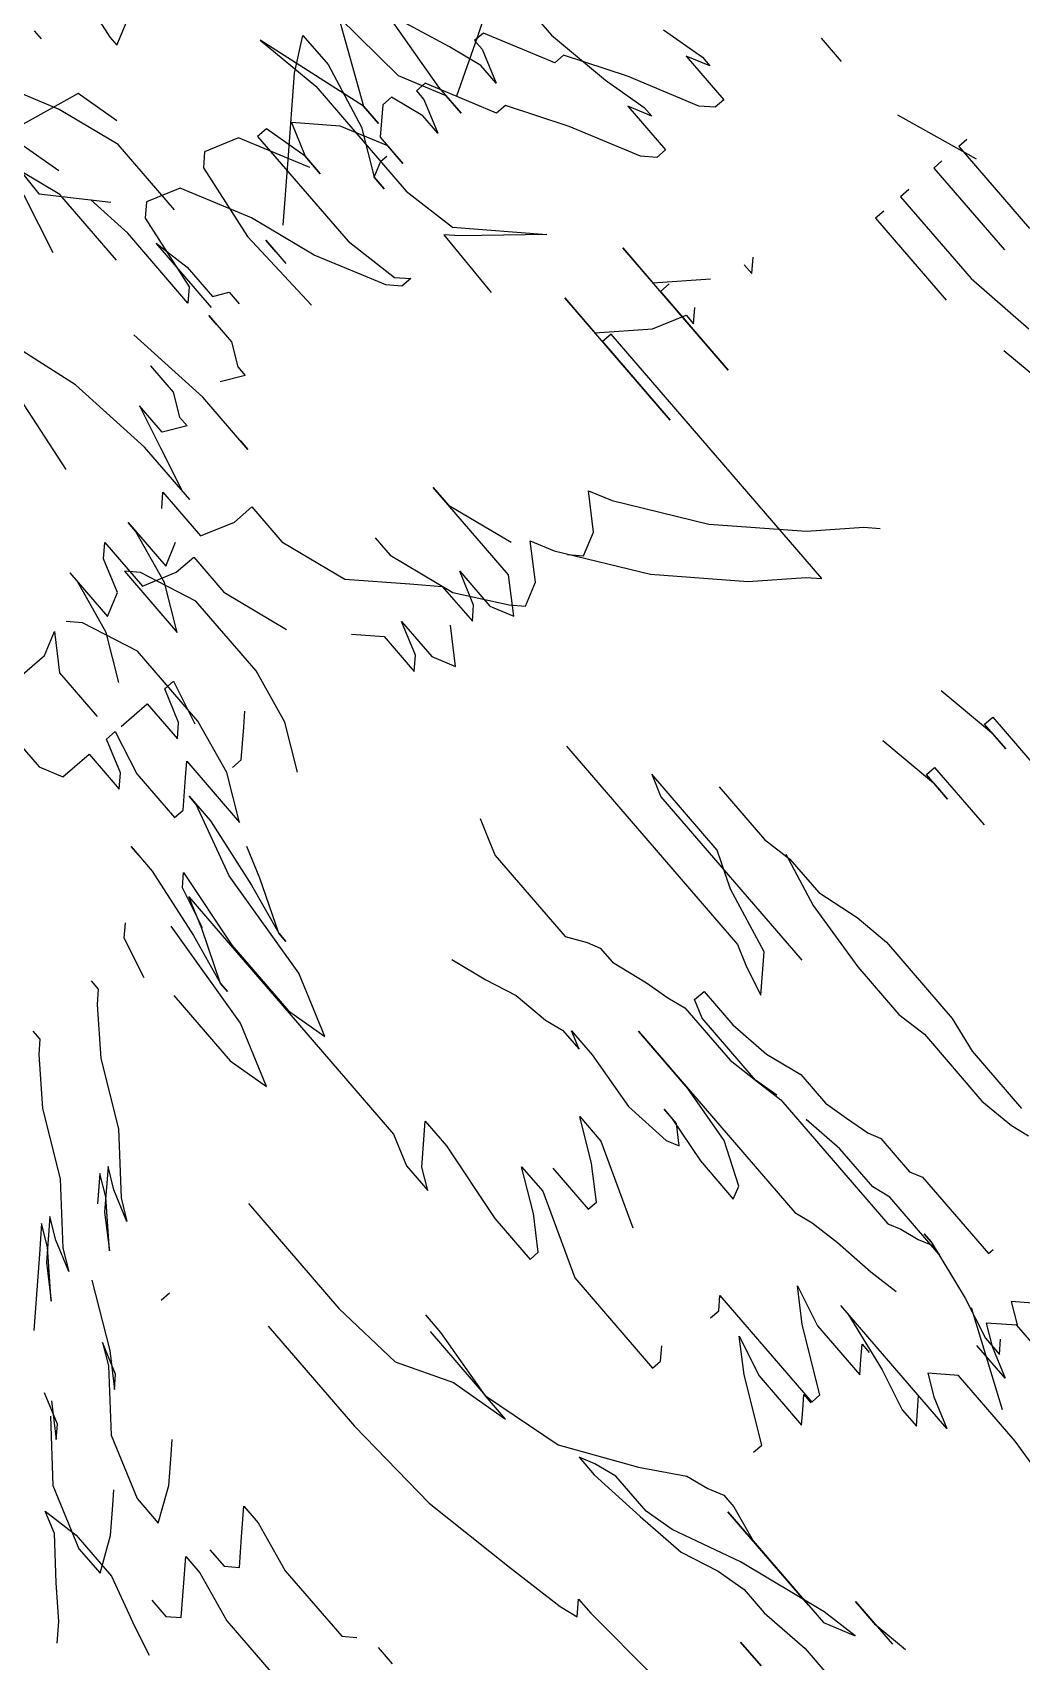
# Model space of a CAD drawing. Header units: millimetres. Extents: x 7703 to 16070, y -6855 to 95.
# Drawn here: x 14880.45 to 14890.72, y -5149.57 to -5132.66 of the extents above; entities that cross this region are included whole.
import ezdxf

# ---------------------------------------------------------------- set-up
doc = ezdxf.new("R2010")
doc.units = ezdxf.units.MM
doc.layers.add('AĞAÇLAR', color=7, linetype='Continuous')
doc.layers.add('kapı', color=6, linetype='Continuous', lineweight=9)

# ---------------------------------------------------------------- blocks, each defined once
blk = doc.blocks.new('A$C06865A3D')
at = {"color": 72}
for p, q in [((2.881956054538022, 2.146220404189079), (2.928842781810089, 2.15947918780148)), ((2.823535497125703, 2.146348326466977), (2.840139542182441, 2.145124295726418)), ((2.69180369580863, 2.015348342712968), (2.680882601067423, 2.037047423422336)), ((2.706263004336506, 1.985030841547995), (2.69180369580863, 2.015348342712968)), ((2.635557323636021, 1.931739939842373), (2.624329839716665, 1.94928283477202)), ((2.624329839716665, 1.94928283477202), (2.645084901363588, 1.947752796113491)), ((2.645084901363588, 1.947752796113491), (2.681831248046364, 1.936686310917139)), ((2.666314284899272, 1.896042179781943), (2.635557323636021, 1.931739939842373)), ((2.681831248046364, 1.936686310917139), (2.705818152579013, 1.922381621785461)), ((2.702279917371924, 1.931000044103711), (2.70258630963508, 1.935156272258609)), ((2.705818152579013, 1.922381621785461), (2.702279917371924, 1.931000044103711)), ((2.705818152579013, 1.922381621785461), (2.714120164397172, 1.921769607346504)), ((2.714120164397172, 1.921769607346504), (2.705818152579013, 1.922381621785461)), ((2.689382015785668, 1.869268848095089), (2.666314284899272, 1.896042179781943)), ((2.696764875319786, 1.856188189703971), (2.688462842081207, 1.856800206005573)), ((2.688462842081207, 1.856800206005573), (2.705066887137945, 1.855576175265014)), ((2.689549948554486, 1.814932085108011), (2.694313746585976, 1.822938491124659)), ((2.694313746585976, 1.822938491124659), (2.702615758345928, 1.822326476220041)), ((3.149122533737681, 1.81890142802149), (3.173397892038337, 1.823949891608208)), ((3.173397892038337, 1.823949891608208), (3.19402626750525, 1.825848198961466)), ((3.19402626750525, 1.825848198961466), (3.248366788204293, 1.821842279750853)), ((2.647733432997483, 1.813835934270173), (2.668794886907562, 1.816462123766541)), ((2.693394572881516, 1.810469848569482), (2.647733432997483, 1.813835934270173)), ((2.668794886907562, 1.816462123766541), (2.689549948554486, 1.814932085108011)), ((3.070757334469817, 1.82125936821103), (3.108116441115271, 1.818505298811942)), ((3.108116441115271, 1.818505298811942), (3.125348541187122, 1.820654018782079)), ((3.121952262648846, 1.820904388558119), (3.152017443382646, 1.811849961057305)), ((3.125348541187122, 1.820654018782079), (3.149122533737681, 1.81890142802149)), ((3.248366788204293, 1.821842279750853), (3.268493819341529, 1.816939531359821)), ((3.268493819341529, 1.816939531359821), (3.309249204525258, 1.813935092184692)), ((3.152017443382646, 1.811849961057305), (3.192522167111746, 1.805444993078708)), ((3.192522167111746, 1.805444993078708), (3.226484995218925, 1.80294129345566)), ((3.226484995218925, 1.80294129345566), (3.243717092147562, 1.805089970584958)), ((3.243717092147562, 1.805089970584958), (3.291265055828262, 1.801584790926426)), ((3.311893452715593, 1.8034830968827), (3.322332974290475, 1.806132557336241)), ((3.094052493281196, 1.796280887443572), (3.040089341637212, 1.80025898758322)), ((3.040089341637212, 1.80025898758322), (3.052235977782402, 1.795184736605733)), ((3.114194791822228, 1.78643839014694), (3.094052493281196, 1.796280887443572)), ((3.291265055828262, 1.801584790926426), (3.311893452715593, 1.8034830968827)), ((3.052235977782402, 1.795184736605733), (3.168464335729368, 1.786616518627852)), ((3.150941117084585, 1.775371906813234), (3.114194791822228, 1.78643839014694)), ((2.996740849572233, 1.778381781652569), (3.137875285814516, 1.767977517098188)), ((3.166319599258713, 1.757523047737777), (3.150941117084585, 1.775371906813234)), ((3.137875285814516, 1.767977517098188), (3.150021943380124, 1.762903264258056)), ((3.150021943380124, 1.762903264258056), (3.166319599258713, 1.757523047737777)), ((3.232161544845439, 1.740980480331927), (3.245997363235801, 1.743379527237266)), ((3.245997363235801, 1.743379527237266), (3.259833163348957, 1.745778618380427)), ((3.259833163348957, 1.745778618380427), (3.266876424720977, 1.748678404372185)), ((3.266876424720977, 1.748678404372185), (3.290650395792908, 1.746925815474241)), ((3.290650395792908, 1.746925815474241), (3.297693657164927, 1.749825601466)), ((3.297693657164927, 1.749825601466), (3.35203417786397, 1.745819682255387)), ((3.35203417786397, 1.745819682255387), (3.352284860739018, 1.749220209661871)), ((3.142604757042136, 1.730487422551959), (3.143106122792232, 1.737288476899266)), ((3.143106122792232, 1.737288476899266), (3.166880115342792, 1.735535886138677)), ((3.166880115342792, 1.735535886138677), (3.190904772491194, 1.737183866556733)), ((3.190904772491194, 1.737183866556733), (3.211783830774948, 1.742482701316475)), ((3.211783830774948, 1.742482701316475), (3.232161544845439, 1.740980480331927)), ((3.152542931202333, 1.726335784420371), (3.142604757042136, 1.730487422551959)), ((3.19669459486613, 1.723080975469201), (3.152542931202333, 1.726335784420371)), ((3.255183464149013, 1.729026266839355), (3.231158810202032, 1.727378328796476)), ((3.282353735237848, 1.727023306302726), (3.255183464149013, 1.729026266839355)), ((3.292793278291355, 1.729672765359282), (3.282353735237848, 1.727023306302726)), ((3.333548663416877, 1.726668326184153), (3.292793278291355, 1.729672765359282)), ((3.319712841883301, 1.724269236903637), (3.326756106398534, 1.727169065736234)), ((3.326756106398534, 1.727169065736234), (3.333548663416877, 1.726668326184153)), ((2.991413501207716, 1.717699927743524), (3.001351675309706, 1.713548290077596)), ((3.107388508273288, 1.715988400857895), (3.117828029848169, 1.718637861777096)), ((3.117828029848169, 1.718637861777096), (3.131663848296739, 1.721036908682435)), ((3.131663848296739, 1.721036908682435), (3.142103388148825, 1.723686325363814)), ((3.142103388148825, 1.723686325363814), (3.179462494794279, 1.720932255964726)), ((3.179462494794279, 1.720932255964726), (3.19669459486613, 1.723080975469201)), ((3.2105304133147, 1.725480022840201), (3.19669459486613, 1.723080975469201)), ((3.19669459486613, 1.723080975469201), (3.213926713273394, 1.725229651667177)), ((3.213926713273394, 1.725229651667177), (3.302230062079615, 1.718720032367855)), ((3.302230062079615, 1.718720032367855), (3.309273323451634, 1.721619818359613)), ((3.309273323451634, 1.721619818359613), (3.319712841883301, 1.724269236903637)), ((3.001351675309706, 1.713548290077596), (3.01128984632669, 1.709396609570831)), ((3.01128984632669, 1.709396609570831), (3.069026645564009, 1.705140320584177)), ((3.069026645564009, 1.705140320584177), (3.079716871434357, 1.711190307047218)), ((3.079716871434357, 1.711190307047218), (3.086760111385956, 1.714090094901621)), ((3.086760111385956, 1.714090094901621), (3.096948968421202, 1.713338984176516)), ((3.096948968421202, 1.713338984176516), (3.107388508273288, 1.715988400857895)), ((3.174060747027397, 1.693978322669863), (3.133305361843667, 1.696982761844992)), ((3.133305361843667, 1.696982761844992), (3.262364117312246, 1.687468701973557)), ((3.207772892259526, 1.688074095640331), (3.174060747027397, 1.693978322669863)), ((3.272803657164331, 1.690118118654936), (3.290035757236181, 1.692266838159412)), ((3.290035757236181, 1.692266838159412), (3.314060411241371, 1.693914776202291)), ((3.314060411241371, 1.693914776202291), (3.331292508170008, 1.69606345379725)), ((3.230794833041727, 1.676119880750775), (3.207772892259526, 1.688074095640331)), ((3.262364117312246, 1.687468701973557), (3.272803657164331, 1.690118118654936)), ((3.182996186544187, 1.676224533468484), (3.172807329508941, 1.676975644193589)), ((3.172807329508941, 1.676975644193589), (3.179599908005911, 1.676474903244525)), ((3.179599908005911, 1.676474903244525), (3.206519474741071, 1.671071417164057)), ((3.192683653207495, 1.66867232741788), (3.182996186544187, 1.676224533468484)), ((3.233689745829906, 1.669068456627428), (3.230794833041727, 1.676119880750775)), ((3.072811020130757, 1.66383312549442), (3.09343939559767, 1.665731433313339)), ((3.09343939559767, 1.665731433313339), (3.103878938651178, 1.668380892369896)), ((3.103878938651178, 1.668380892369896), (3.117464074166491, 1.667379411868751)), ((3.117464074166491, 1.667379411868751), (3.107525900006294, 1.671531050000339)), ((3.107525900006294, 1.671531050000339), (3.124507314059883, 1.670279199723154)), ((3.124507314059883, 1.670279199723154), (3.15821945935022, 1.664374972693622)), ((3.15821945935022, 1.664374972693622), (3.185640413255896, 1.665772539563477)), ((3.185640413255896, 1.665772539563477), (3.192683653207495, 1.66867232741788)), ((3.206519474741071, 1.671071417164057), (3.233689745829906, 1.669068456627428)), ((3.034449157421477, 1.652985045220702), (3.055328240327071, 1.658283920958638)), ((3.055328240327071, 1.658283920958638), (3.072811020130757, 1.66383312549442)), ((3.334563772194087, 1.548716655932366), (3.343172194552607, 1.552260825876146)), ((3.343172194552607, 1.552260825876146), (3.351474227791186, 1.551648809574544)), ((3.351474227791186, 1.551648809574544), (3.371922900318168, 1.545962585136294)), ((3.299823723966254, 1.530383618548512), (3.321804351522587, 1.545478450600057)), ((3.321804351522587, 1.545478450600057), (3.334563772194087, 1.548716655932366)), ((3.417584040143992, 1.542596499435603), (3.351167838671244, 1.547492623794823)), ((3.351167838671244, 1.547492623794823), (3.430037068552337, 1.541678476613014)), ((3.371922900318168, 1.545962585136294), (3.417584040143992, 1.542596499435603)), ((3.375154743203893, 1.533187934663146), (3.336570049170404, 1.519317135214805)), ((3.260626251634676, 1.50820044754073), (3.299823723966254, 1.530383618548512)), ((3.370084552967455, 1.521025300491601), (3.386994987085926, 1.523957455530762)), ((3.386994987085926, 1.523957455530762), (3.403599032084457, 1.522733424790203)), ((3.403599032084457, 1.522733424790203), (3.432962519233115, 1.524747597984969)), ((3.432962519233115, 1.524747597984969), (3.478623659117147, 1.521381512284278)), ((3.281994116143323, 1.514982820954173), (3.273385690641589, 1.511438609100878)), ((3.29475353367161, 1.518220984376966), (3.281994116143323, 1.514982820954173)), ((3.319659611908718, 1.516384937334805), (3.29475353367161, 1.518220984376966)), ((3.336570049170404, 1.519317135214805), (3.319659611908718, 1.516384937334805)), ((3.34871670679422, 1.514242882374674), (3.370084552967455, 1.521025300491601)), ((3.172842203988693, 1.506314154248684), (3.160389175580348, 1.507232176605612)), ((3.214045938104391, 1.499097890686243), (3.172842203988693, 1.506314154248684)), ((3.214045938104391, 1.499097890686243), (3.260626251634676, 1.50820044754073)), ((3.273385690641589, 1.511438609100878), (3.285838719049933, 1.510520586278289)), ((3.285838719049933, 1.510520586278289), (3.319353222788777, 1.512228751555085)), ((3.319353222788777, 1.512228751555085), (3.34871670679422, 1.514242882374674)), ((3.168384798220358, 1.502463976386934), (3.214045938104391, 1.499097890686243)), ((3.213739545841235, 1.494941662531346), (3.230650004581549, 1.4978738585487)), ((3.230650004581549, 1.4978738585487), (3.214045938104391, 1.499097890686243)), ((3.166546450869645, 1.477526691742241), (3.196829108521342, 1.492009465117007)), ((3.196829108521342, 1.492009465117007), (3.213739545841235, 1.494941662531346)), ((3.050011700601317, 1.481938681565225), (3.124729935370851, 1.476430540904402)), ((3.124729935370851, 1.476430540904402), (3.166546450869645, 1.477526691742241)), ((3.089880879444535, 1.286774758715182), (3.1109423302114, 1.289400905836373)), ((3.102027515589725, 1.281700507737696), (3.089880879444535, 1.286774758715182)), ((3.1109423302114, 1.289400905836373), (3.139999425038695, 1.287258850876241)), ((3.139999425038695, 1.287258850876241), (3.168443738482892, 1.276804381981492)), ((3.121557035832665, 1.263545639347285), (3.102027515589725, 1.281700507737696)), ((3.168443738482892, 1.276804381981492), (3.184741391276475, 1.271424122620373)), ((3.137241907184944, 1.249852966051548), (3.121557035832665, 1.263545639347285)), ((3.144931155839003, 1.240928493440151), (3.137241907184944, 1.249852966051548))]:
    blk.add_line(p, q, dxfattribs=at)
at = {"color": 84}
for p, q in [((2.917966612498275, 2.163390206638723), (2.917536227847449, 2.157552014570683)), ((2.917536227847449, 2.157552014570683), (2.975855856551788, 2.153252759948372)), ((2.760113440221175, 2.089314807206392), (2.785442478605546, 2.093705646228045)), ((2.791660010989289, 2.093247297219932), (2.778766037314198, 2.087939759716391)), ((2.778766037314198, 2.087939759716391), (2.809853764367289, 2.08564800908789)), ((2.785442478605546, 2.093705646228045), (2.791660010989289, 2.093247297219932)), ((2.809394929499831, 2.079423888586461), (2.802718553459271, 2.073657997418195)), ((2.809853764367289, 2.08564800908789), (2.809394929499831, 2.079423888586461)), ((2.802718553459271, 2.073657997418195), (2.764036771783139, 2.057735495734959)), ((2.764036771783139, 2.057735495734959), (2.73157252249075, 2.041354645043611)), ((2.731113687623292, 2.035130524542182), (2.718219713948201, 2.029822987038642)), ((2.73157252249075, 2.041354645043611), (2.731113687623292, 2.035130524542182)), ((2.887011222948785, 2.02989588631317), (2.881252469029277, 2.036578481085598)), ((2.718219713948201, 2.029822987038642), (2.692431840754579, 2.019208027981221)), ((2.880793625314254, 2.030354240443557), (2.887011222948785, 2.02989588631317)), ((2.692431840754579, 2.019208027981221), (2.691972997039556, 2.01298378733918)), ((2.691972997039556, 2.01298378733918), (2.698190529365092, 2.012525438331067)), ((2.698190529365092, 2.012525438331067), (2.716384356841444, 2.004926265217363)), ((2.852711551240645, 1.988618318457156), (2.873199579538777, 2.012140108272433)), ((2.684837786131538, 2.000993775669485), (2.647601677046623, 1.98971726372838)), ((2.703949292132165, 2.005842963699251), (2.684837786131538, 2.000993775669485)), ((2.716384356841444, 2.004926265217363), (2.703949292132165, 2.005842963699251)), ((2.914887070597615, 1.984034812543541), (2.827841356571298, 1.990451720077544)), ((2.827841356571298, 1.990451720077544), (2.852711551240645, 1.988618318457156)), ((2.8593879925902, 1.99438420496881), (2.858929148875176, 1.98815996479243)), ((2.647601677046623, 1.98971726372838), (2.695896328543312, 1.981404475867748)), ((2.695896328543312, 1.981404475867748), (2.714548990887124, 1.980029423255473)), ((2.858929148875176, 1.98815996479243), (2.914887070597615, 1.984034812543541)), ((3.026802914042491, 1.975784507580101), (3.033479290083049, 1.981550399214029)), ((2.702113926177844, 1.98094612173736), (2.676326052926015, 1.970331162214279)), ((2.714548990887124, 1.980029423255473), (2.702113926177844, 1.98094612173736)), ((3.006314894591923, 1.952262838371098), (3.026802914042491, 1.975784507580101)), ((2.676326052926015, 1.970331162214279), (2.630808455403894, 1.970010255929082)), ((2.630808455403894, 1.970010255929082), (2.674490695819258, 1.945434440393)), ((2.75485996849602, 1.933251645881682), (2.79370746522909, 1.966379540972411)), ((2.79370746522909, 1.966379540972411), (2.761077500879764, 1.932793296873569)), ((2.966256590676493, 1.917667735368013), (3.006314894591923, 1.952262838371098)), ((2.674490695819258, 1.945434440393), (2.609807785134762, 1.931064704898744)), ((2.674490695819258, 1.945434440393), (2.686925760528538, 1.944517741911113)), ((2.686925760528538, 1.944517741911113), (2.674490695819258, 1.945434440393)), ((2.609807785134762, 1.931064704898744), (2.648702813719864, 1.934819360729306)), ((2.648702813719864, 1.934819360729306), (2.723313397786114, 1.929319156333804)), ((2.723313397786114, 1.929319156333804), (2.75485996849602, 1.933251645881682)), ((2.761077500879764, 1.932793296873569), (2.754401124839205, 1.927027405705302)), ((2.754401124839205, 1.927027405705302), (2.794694848649669, 1.923020361922681)), ((2.920439532841555, 1.889755226671695), (2.966256590676493, 1.917667735368013)), ((2.677496339951176, 1.901406647637486), (2.638814493082463, 1.885484151076525)), ((2.638814493082463, 1.885484151076525), (2.631220447306986, 1.867270018905401)), ((2.907545624417252, 1.884447684511542), (2.920439532841555, 1.889755226671695)), ((2.925280608178582, 1.870624271221458), (2.907545624417252, 1.884447684511542)), ((2.631220447306986, 1.867270018905401), (2.636979135917499, 1.860587429255247)), ((2.930580461979843, 1.857717561069875), (2.925280608178582, 1.870624271221458)), ((2.636979135917499, 1.860587429255247), (2.680043149273842, 1.851154734846204)), ((2.680043149273842, 1.851154734846204), (2.730705529218539, 1.849542882759124)), ((2.923904085939284, 1.851951669901609), (2.930580461979843, 1.857717561069875)), ((2.52574742649449, 1.847960283979773), (2.519915464217774, 1.848390209022909)), ((2.560533260053489, 1.841190907172858), (2.546554796514101, 1.791905148420482)), ((2.585862289590295, 1.845581626053899), (2.560533260053489, 1.841190907172858)), ((2.595300600863993, 1.836962985806167), (2.559448051266372, 1.827866144012659)), ((2.641956304956693, 1.833523582201451), (2.595300600863993, 1.836962985806167)), ((2.859434365818742, 1.825414213817566), (2.897657369030639, 1.835112469736486)), ((2.559448051266372, 1.827866144012659), (2.523165116144809, 1.812931099440902)), ((2.909174755157437, 1.82174741057679), (2.846999301109462, 1.826330911833792)), ((2.846999301109462, 1.826330911833792), (2.859434365818742, 1.825414213817566)), ((2.926909738918766, 1.807923997286707), (2.909174755157437, 1.82174741057679)), ((2.583902758546173, 1.787755553144961), (2.614655815821606, 1.812168912962079)), ((2.701701464538928, 1.805752009619027), (2.695483932213392, 1.806210359092801)), ((2.695483932213392, 1.806210359092801), (2.714136594498995, 1.804835306480526)), ((2.914015765243675, 1.802616459783166), (2.926909738918766, 1.807923997286707)), ((2.714136594498995, 1.804835306480526), (2.726112815551459, 1.797694367822259)), ((2.732330347876995, 1.797236018348485), (2.725195136968977, 1.785246006678789)), ((2.726112815551459, 1.797694367822259), (2.732330347876995, 1.797236018348485)), ((2.90733939805068, 1.796850688755512), (2.889145570574328, 1.804449861403554)), ((2.889145570574328, 1.804449861403554), (2.914015765243675, 1.802616459783166)), ((2.913098086719402, 1.790168099105358), (2.90733939805068, 1.796850688755512)), ((2.546554796514101, 1.791905148420482), (2.583902758546173, 1.787755553144961)), ((2.874875148758292, 1.780469838064163), (2.888227892050053, 1.792001500725746)), ((2.888227892050053, 1.792001500725746), (2.913098086719402, 1.790168099105358)), ((2.848169588134624, 1.757406397722661), (2.874875148758292, 1.780469838064163)), ((2.724277458444703, 1.772797646000981), (2.674078225332777, 1.770240208599716)), ((2.761582783074118, 1.770047541242092), (2.724277458444703, 1.772797646000981)), ((2.755365185439586, 1.770505894906818), (2.761582783074118, 1.770047541242092)), ((2.809946584922727, 1.74770814133808), (2.848169588134624, 1.757406397722661)), ((2.784158711670897, 1.737093181814998), (2.785076390253379, 1.749541542958468)), ((2.785076390253379, 1.749541542958468), (2.809946584922727, 1.74770814133808)), ((3.391540417913347, 1.74693381274119), (3.379015717422589, 1.736117268912494)), ((2.776564657047856, 1.718878929503262), (2.784158711670897, 1.737093181814998)), ((3.379015717422589, 1.736117268912494), (3.39024926314596, 1.729419225826859)), ((3.325667280936613, 1.728310203645378), (3.31983531860169, 1.728740128688514)), ((3.31983531860169, 1.728740128688514), (3.325667280936613, 1.728310203645378)), ((3.325667280936613, 1.728310203645378), (3.360228675766848, 1.719892458524554)), ((2.75123562751105, 1.714488210622221), (2.745476930052973, 1.721170680597424)), ((2.745476930052973, 1.721170680597424), (2.776564657047856, 1.718878929503262)), ((3.360228675766848, 1.719892458524554), (3.383126145286951, 1.712334553711116)), ((3.394790069840382, 1.711474702693521), (3.3893884930294, 1.717742830980569)), ((3.383126145286951, 1.712334553711116), (3.394790069840382, 1.711474702693521)), ((2.650378326536156, 1.703149215318262), (2.699615549121517, 1.692652636673301)), ((2.7747292999411, 1.693982207681983), (2.769429446139838, 1.706888917833566)), ((2.749859105271752, 1.695815609302371), (2.74364157288801, 1.696273958310484)), ((2.74364157288801, 1.696273958310484), (2.7747292999411, 1.693982207681983)), ((2.78048798860982, 1.687299618031829), (2.749859105271752, 1.695815609302371)), ((2.799599494610447, 1.692148806061595), (2.767594080185517, 1.681992075871676)), ((2.849339884007348, 1.688482002820819), (2.799599494610447, 1.692148806061595)), ((2.767594080185517, 1.681992075871676), (2.760917712992522, 1.67622630437836)), ((2.804440504696685, 1.673017855267971), (2.78048798860982, 1.687299618031829)), ((2.879968767345417, 1.679966012015938), (2.849339884007348, 1.688482002820819)), ((2.760917712992522, 1.67622630437836), (2.804440504696685, 1.673017855267971)), ((2.903921283432282, 1.66568424925208), (2.879968767345417, 1.679966012015938)), ((2.866157180338632, 1.662210108712315), (2.860398491669911, 1.668892698362469)), ((2.877674566523637, 1.648845049552619), (2.866157180338632, 1.662210108712315)), ((3.30797796632396, 1.647435301449149), (3.291342843789607, 1.660401472821831)), ((3.291342843789607, 1.660401472821831), (3.31424031330971, 1.652843568474054)), ((3.343830515979788, 1.656532143708318), (3.338428938353899, 1.662800260819494)), ((3.338428938353899, 1.662800260819494), (3.344260900630615, 1.662370335310697)), ((3.349232092790772, 1.650264015421271), (3.343830515979788, 1.656532143708318)), ((2.821257801086176, 1.646745961159467), (2.821716644801199, 1.652970201801508)), ((2.839451628562529, 1.639146788511425), (2.821257801086176, 1.646745961159467)), ((2.821716644801199, 1.652970201801508), (2.846127995755523, 1.644912559539079)), ((2.877215722808614, 1.642620808910578), (2.877674566523637, 1.648845049552619)), ((3.341678590280935, 1.627341151237487), (3.30797796632396, 1.647435301449149)), ((3.31424031330971, 1.652843568474054), (3.349232092790772, 1.650264015421271)), ((2.845210317231249, 1.632464198861271), (2.839451628562529, 1.639146788511425)), ((3.16585892252624, 1.628562521189451), (3.143391843535937, 1.641958617605268)), ((3.143391843535937, 1.641958617605268), (3.160887730366084, 1.640668841078877)), ((3.160887730366084, 1.640668841078877), (3.206252279691398, 1.61971485055983)), ((2.818963600264397, 1.615624998696148), (2.820340122503694, 1.634297600015997)), ((2.820340122503694, 1.634297600015997), (2.845210317231249, 1.632464198861271)), ((2.762546843674499, 1.613526030443608), (2.757246989873237, 1.626432740595191)), ((2.757246989873237, 1.626432740595191), (2.77498190838378, 1.612609331961721)), ((3.182494045118801, 1.615596349816769), (3.16585892252624, 1.628562521189451)), ((3.270834261144045, 1.620823862496763), (3.265432684274856, 1.627091990318149)), ((3.265432684274856, 1.627091990318149), (3.341248205630108, 1.621502959169447)), ((3.270403876493218, 1.614985670428723), (3.270834261144045, 1.620823862496763)), ((3.341248205630108, 1.621502959169447), (3.341678590280935, 1.627341151237487)), ((2.758876120613422, 1.563732466660439), (2.762546843674499, 1.613526030443608)), ((2.77498190838378, 1.612609331961721), (2.806069700687658, 1.610317576676607)), ((2.877510419522877, 1.614599685184657), (2.871678457246161, 1.615029610227793)), ((2.871678457246161, 1.615029610227793), (2.889174344076308, 1.613739834167063)), ((2.917473392037209, 1.599913822486996), (2.877510419522877, 1.614599685184657)), ((2.889174344076308, 1.613739834167063), (2.929567701241467, 1.604892164003103)), ((2.929998085892293, 1.610730356071144), (2.912932584527879, 1.617858334910124)), ((3.152903843205422, 1.611907785292714), (3.182063660409767, 1.609758157748728)), ((3.182063660409767, 1.609758157748728), (3.182494045118801, 1.615596349816769)), ((2.929567701241467, 1.604892164003103), (2.958297133853193, 1.596904344391077)), ((2.958297133853193, 1.596904344391077), (2.929998085892293, 1.610730356071144)), ((2.981194603315088, 1.589346439577639), (2.917473392037209, 1.599913822486996)), ((2.958297133853193, 1.596904344391077), (2.964129096129909, 1.59647441888228)), ((2.964129096129909, 1.59647441888228), (2.958297133853193, 1.596904344391077)), ((3.015325612737797, 1.575090491678565), (2.981194603315088, 1.589346439577639)), ((2.904087927192449, 1.57742088381201), (2.89868634956656, 1.583689001388847)), ((2.89868634956656, 1.583689001388847), (2.944911669008433, 1.574411405716091)), ((2.926985390891786, 1.569862979464232), (2.904087927192449, 1.57742088381201)), ((2.944911669008433, 1.574411405716091), (2.991567373101133, 1.570972001645714)), ((2.991567373101133, 1.570972001645714), (3.015325612737797, 1.575090491678565)), ((2.904755268828012, 1.506932590156793), (2.910587231104727, 1.506502664647996)), ((2.910587231104727, 1.506502664647996), (2.915988808730617, 1.500234547071158)), ((2.915988808730617, 1.500234547071158), (2.93802550813416, 1.481000247411429)), ((2.93802550813416, 1.481000247411429), (2.971726132847834, 1.460906107909977)), ((2.971726132847834, 1.460906107909977), (2.9991644040565, 1.435403691139072)), ((2.992902057128958, 1.429995424579828), (2.981668517226353, 1.436693467665463)), ((2.981668517226353, 1.436693467665463), (2.992471748148092, 1.424157216679304)), ((2.993332441779784, 1.435833616647869), (2.982098901877178, 1.442531659733504)), ((2.982098901877178, 1.442531659733504), (2.99830363393994, 1.423727296292781)), ((3.010397949779871, 1.428705648053437), (2.993332441779784, 1.435833616647869)), ((2.9991644040565, 1.435403691139072), (3.010397949779871, 1.428705648053437)), ((3.014938756474293, 1.410761124920099), (2.992902057128958, 1.429995424579828)), ((2.99830363393994, 1.423727296292781), (3.014938756474293, 1.410761124920099)), ((3.019479563983622, 1.392816612962633), (3.053180187998805, 1.37272246228531)), ((3.06441372790141, 1.366024419665336), (3.047348225663881, 1.373152387794107)), ((3.047348225663881, 1.373152387794107), (3.058581765566486, 1.366454345174133)), ((3.053180187998805, 1.37272246228531), (3.069815304712392, 1.359756291378289)), ((3.058581765566486, 1.366454345174133), (3.086020042595919, 1.340951927937567)), ((3.069815304712392, 1.359756291378289), (3.06441372790141, 1.366024419665336)), ((3.116471014625858, 1.356316887307912), (3.11106943199411, 1.36258501606062)), ((3.127274169877636, 1.343780652619898), (3.116471014625858, 1.356316887307912)), ((3.174790643271991, 1.352017632685601), (3.163987488835118, 1.364553878549486)), ((3.163987488835118, 1.364553878549486), (3.17565141338855, 1.363694027531892)), ((3.17565141338855, 1.363694027531892), (3.204380846000276, 1.355706207919865)), ((3.251036550092976, 1.352266804315149), (3.257298897020518, 1.357675070874392)), ((3.185593798523768, 1.339481397997587), (3.174790643271991, 1.352017632685601)), ((3.204380846000276, 1.355706207919865), (3.251036550092976, 1.352266804315149)), ((3.086020042595919, 1.340951927937567), (3.120151052018627, 1.326695980504155)), ((3.137646938848774, 1.325406203977763), (3.127274169877636, 1.343780652619898)), ((3.179331450781319, 1.334073120728135), (3.185593798523768, 1.339481397997587)), ((3.167667526227887, 1.334932971280068), (3.179331450781319, 1.334073120728135)), ((3.120151052018627, 1.326695980504155), (3.137646938848774, 1.325406203977763))]:
    blk.add_line(p, q, dxfattribs=at)
at = {"color": 85}
for p, q in [((2.916657461377326, 2.145631498191505), (2.916227076726499, 2.139793306123465)), ((2.916227076726499, 2.139793306123465), (2.974546705430839, 2.135494051501154)), ((3.118667774018831, 1.942901950329542), (3.154089938965627, 1.946160600055009)), ((3.14825797668891, 1.946590525563806), (3.148688361339737, 1.952428717631846)), ((3.165753869339823, 1.945300749037414), (3.14825797668891, 1.946590525563806)), ((3.148688361339737, 1.952428717631846), (3.18951210315572, 1.949419239535927)), ((3.154089938965627, 1.946160600055009), (3.165753869339823, 1.945300749037414)), ((3.390231266792397, 1.729175104293972), (3.37770656630164, 1.718358560930937)), ((3.436886970885097, 1.725735700689256), (3.390231266792397, 1.729175104293972)), ((3.37770656630164, 1.718358560930937), (3.388940112025011, 1.711660517379641)), ((3.388940112025011, 1.711660517379641), (3.406005613447632, 1.704532538540661)), ((3.406005613447632, 1.704532538540661), (3.382677774934563, 1.706252239644527))]:
    blk.add_line(p, q, dxfattribs=at)
at = {"color": 87}
for p, q in [((2.914911927946377, 2.121953239664435), (2.914481543295552, 2.116115047596395)), ((2.914481543295552, 2.116115047596395), (2.972801171941681, 2.111815792974084)), ((2.972801171941681, 2.111815792974084), (3.014055304229259, 2.114644506014883)), ((2.913602776825428, 2.104194531217217), (2.913172392174601, 2.098356339149177)), ((2.913172392174601, 2.098356339149177), (2.971492020820733, 2.094057084526866)), ((3.012746153108308, 2.096885798033326), (3.048168312292546, 2.100144448224455)), ((2.757058755669277, 2.047877840232104), (2.782387794053647, 2.052268679253756)), ((2.788605326437391, 2.051810329779982), (2.7757113527623, 2.046502792742103)), ((2.782387794053647, 2.052268679253756), (2.788605326437391, 2.051810329779982)), ((2.688206869119312, 2.046695575118064), (2.719294596172403, 2.044403824489563)), ((2.719294596172403, 2.044403824489563), (2.757058755669277, 2.047877840232104)), ((2.7757113527623, 2.046502792742103), (2.806799079757183, 2.044211042113602)), ((2.806799079757183, 2.044211042113602), (2.806340244947932, 2.037986921612173)), ((2.806340244947932, 2.037986921612173), (2.799663868849165, 2.032221029978245)), ((2.799663868849165, 2.032221029978245), (2.760982087231241, 2.016298528760671)), ((2.760982087231241, 2.016298528760671), (2.728517837938852, 1.999917678069323)), ((2.728517837938852, 1.999917678069323), (2.728059003071393, 1.993693557567894)), ((2.728059003071393, 1.993693557567894), (2.715165029396302, 1.988386020064353)), ((2.883956538338678, 1.988458919338881), (2.878197784419171, 1.995141513645648)), ((2.715165029396302, 1.988386020064353), (2.689377156144473, 1.977771060541272)), ((2.870144894986879, 1.970703141298145), (2.877738940762355, 1.988917273469269)), ((2.877738940762355, 1.988917273469269), (2.883956538338678, 1.988458919338881)), ((2.689377156144473, 1.977771060541272), (2.68891831242945, 1.971546820364892)), ((2.700894607580266, 1.964405996724963), (2.681783101521432, 1.959556808229535)), ((2.68891831242945, 1.971546820364892), (2.695135844813194, 1.971088470891118)), ((2.695135844813194, 1.971088470891118), (2.713329672289546, 1.963489298243075)), ((2.713329672289546, 1.963489298243075), (2.700894607580266, 1.964405996724963)), ((2.849656866688746, 1.947181351482868), (2.870144894986879, 1.970703141298145)), ((2.681783101521432, 1.959556808229535), (2.681324266712181, 1.953332687728106)), ((2.681324266712181, 1.953332687728106), (2.692841643991414, 1.939967508427798)), ((2.911832385987509, 1.942597845103591), (2.824786672019399, 1.949014753103256)), ((2.824786672019399, 1.949014753103256), (2.849656866688746, 1.947181351482868)), ((2.856333307980094, 1.952947237994521), (2.855874464323278, 1.94672299735248)), ((2.855874464323278, 1.94672299735248), (2.911832385987509, 1.942597845103591)), ((3.030424605472944, 1.940113431774079), (2.856333307980094, 1.952947237994521)), ((2.699059241625946, 1.939509154763072), (2.673271368374116, 1.92889419523999)), ((2.692841643991414, 1.939967508427798), (2.711494306335225, 1.938592456281185)), ((2.711494306335225, 1.938592456281185), (2.699059241625946, 1.939509154763072)), ((3.023748229432385, 1.934347540605813), (3.030424605472944, 1.940113431774079)), ((2.673271368374116, 1.92889419523999), (2.653242183791007, 1.911596646066755)), ((3.003260209981817, 1.910825870931148), (3.023748229432385, 1.934347540605813)), ((2.557017179846297, 1.874432057607918), (2.542103597545064, 1.910751018673181)), ((2.653242183791007, 1.911596646066755), (2.67143601126736, 1.903997473418712)), ((2.963201906124596, 1.876230767928063), (3.003260209981817, 1.910825870931148)), ((3.145203292137011, 1.905153558589518), (3.145633676787838, 1.910991750657558)), ((3.145633676787838, 1.910991750657558), (3.186457418603822, 1.907982272095978)), ((2.67143601126736, 1.903997473418712), (2.646106972882989, 1.899606634397059)), ((2.67143601126736, 1.903997473418712), (2.683871075976639, 1.903080774936825)), ((2.683871075976639, 1.903080774936825), (2.67143601126736, 1.903997473418712)), ((3.115613089408725, 1.901464983355253), (3.151035254413727, 1.90472363308072)), ((3.162699184787925, 1.903863782063126), (3.145203292137011, 1.905153558589518)), ((3.151035254413727, 1.90472363308072), (3.162699184787925, 1.903863782063126)), ((2.646106972882989, 1.899606634397059), (2.645648129167966, 1.893382393755018)), ((2.645648129167966, 1.893382393755018), (2.720258713234215, 1.887882189359515)), ((2.751805283944122, 1.891814678907394), (2.758481659984681, 1.89758057007566)), ((2.758481659984681, 1.89758057007566), (2.758022816327866, 1.891356329899281)), ((2.720258713234215, 1.887882189359515), (2.751805283944122, 1.891814678907394)), ((2.751346440229099, 1.885590438265353), (2.738452475401572, 1.880283020902425)), ((2.758022816327866, 1.891356329899281), (2.751346440229099, 1.885590438265353)), ((2.510791860404424, 1.883709653280675), (2.551185217569582, 1.874861983116716)), ((2.738452475401572, 1.880283020902425), (2.712664602207951, 1.869668061845004)), ((2.917384848289656, 1.848318259697407), (2.963201906124596, 1.876230767928063)), ((2.551185217569582, 1.874861983116716), (2.557017179846297, 1.874432057607918)), ((2.712664602207951, 1.869668061845004), (2.674441655399277, 1.859969680663198)), ((2.674441655399277, 1.859969680663198), (2.635759808472357, 1.844047184102237)), ((2.635759808472357, 1.844047184102237), (2.62816576269688, 1.825833051465451)), ((2.904490939865354, 1.843010717537254), (2.917384848289656, 1.848318259697407)), ((2.922225923626683, 1.82918730424717), (2.904490939865354, 1.843010717537254)), ((2.62816576269688, 1.825833051465451), (2.633924451365601, 1.819150461815297)), ((2.927525777427944, 1.816280594095587), (2.922225923626683, 1.82918730424717)), ((2.633924451365601, 1.819150461815297), (2.676988464663736, 1.809717767406255)), ((2.920849401387386, 1.810514702927321), (2.927525777427944, 1.816280594095587)), ((2.633006772841326, 1.806702101137489), (2.606038680241908, 1.805328187067061)), ((2.682747162180021, 1.803035297896713), (2.633006772841326, 1.806702101137489)), ((2.676988464663736, 1.809717767406255), (2.682747162180021, 1.803035297896713)), ((2.894602684420533, 1.793675502762198), (2.920849401387386, 1.810514702927321)), ((2.582807605038397, 1.804144659079611), (2.55747857550159, 1.799753939732909)), ((2.592245916312094, 1.795526018831878), (2.556393366656266, 1.786429177038371)), ((2.638901620404794, 1.792086615227162), (2.592245916312094, 1.795526018831878)), ((2.856379681208636, 1.783977246377617), (2.894602684420533, 1.793675502762198)), ((2.562778420455288, 1.786847109906375), (2.6116011312115, 1.770731945522129)), ((2.843944616499356, 1.784893944859504), (2.856379681208636, 1.783977246377617)), ((2.923855054366867, 1.766487030312418), (2.906120070605538, 1.780310443602502)), ((2.698646779987029, 1.764315042644739), (2.692429247603286, 1.764773391652852)), ((2.692429247603286, 1.764773391652852), (2.711081909947097, 1.763398339506238)), ((2.711081909947097, 1.763398339506238), (2.723058130941353, 1.756257400847971)), ((2.904284713498782, 1.755413721315562), (2.886090886022429, 1.763012894429266)), ((2.886090886022429, 1.763012894429266), (2.910961080691777, 1.761179492808878)), ((2.910961080691777, 1.761179492808878), (2.923855054366867, 1.766487030312418)), ((2.729275663325097, 1.755799051374197), (2.722140452417079, 1.743809039704501)), ((2.723058130941353, 1.756257400847971), (2.729275663325097, 1.755799051374197)), ((2.910043402109295, 1.748731131665408), (2.904284713498782, 1.755413721315562)), ((2.722140452417079, 1.743809039704501), (2.703487790073268, 1.745184091851115)), ((2.703487790073268, 1.745184091851115), (2.727899149875156, 1.737126569729298)), ((2.871820464206393, 1.739032870624214), (2.885173207439947, 1.750564533285796)), ((2.885173207439947, 1.750564533285796), (2.910043402109295, 1.748731131665408)), ((2.727899149875156, 1.737126569729298), (2.752310500887688, 1.72906892793253)), ((2.671023540780879, 1.728803241159766), (2.607471573282964, 1.714714261237531)), ((2.721222773834597, 1.731360678561031), (2.671023540780879, 1.728803241159766)), ((2.758528098522219, 1.728610573802143), (2.721222773834597, 1.731360678561031)), ((2.752310500887688, 1.72906892793253), (2.758528098522219, 1.728610573802143)), ((3.366000652138609, 1.718648820649832), (3.416766778333112, 1.691426702309399)), ((2.781104027118999, 1.69565621484071), (2.782021705643273, 1.708104575984179)), ((2.782021705643273, 1.708104575984179), (2.806891900312621, 1.706271174363791)), ((2.806891900312621, 1.706271174363791), (2.845114903524518, 1.715969430282711)), ((2.773509972495958, 1.677441962528973), (2.781104027118999, 1.69565621484071)), ((3.387176582240499, 1.687738137319684), (3.374651881749741, 1.676921593490988)), ((3.433832286333199, 1.684298733249306), (3.387176582240499, 1.687738137319684)), ((3.503385459887795, 1.673301424831151), (3.433832286333199, 1.684298733249306)), ((2.748180942959152, 1.673051243647933), (2.742422245442867, 1.679733713157474)), ((2.742422245442867, 1.679733713157474), (2.773509972495958, 1.677441962528973)), ((2.76637476158794, 1.665451950859278), (2.748180942959152, 1.673051243647933)), ((3.374651881749741, 1.676921593490988), (3.385885427414905, 1.670223550405353)), ((2.771674615389201, 1.652545240707695), (2.76637476158794, 1.665451950859278)), ((3.402950928837527, 1.663095571566373), (3.315471482928842, 1.669544453732669)), ((3.321303445205558, 1.669114528223872), (3.355864840094, 1.660696783103048)), ((3.390426234167534, 1.652279027737677), (3.379623090324457, 1.664815272204577)), ((3.385885427414905, 1.670223550405353), (3.402950928837527, 1.663095571566373)), ((3.355864840094, 1.660696783103048), (3.378762309555895, 1.65313887828961)), ((2.746804420719854, 1.654378642328083), (2.74058688833611, 1.654836991336196)), ((2.74058688833611, 1.654836991336196), (2.771674615389201, 1.652545240707695)), ((2.777433304057922, 1.645862651057541), (2.746804420719854, 1.654378642328083)), ((2.796544810058549, 1.650711839087307), (2.764539395633619, 1.640555108897387)), ((2.846285199397243, 1.647045035846531), (2.796544810058549, 1.650711839087307)), ((2.876914082735311, 1.638529044575989), (2.846285199397243, 1.647045035846531)), ((3.378762309555895, 1.65313887828961), (3.390426234167534, 1.652279027737677)), ((2.764539395633619, 1.640555108897387), (2.757863028382416, 1.634789337404072)), ((2.801385820144787, 1.631580888293683), (2.777433304057922, 1.645862651057541)), ((2.900866598880384, 1.624247282277792), (2.876914082735311, 1.638529044575989)), ((2.863102495786733, 1.620773141738027), (2.857343807118013, 1.627455731388181)), ((2.857343807118013, 1.627455731388181), (2.900866598880384, 1.624247282277792)), ((2.874619881913532, 1.607408082112669), (2.863102495786733, 1.620773141738027)), ((3.340775831369683, 1.615095176268368), (3.335374253802001, 1.621363293845206)), ((3.335374253802001, 1.621363293845206), (3.341206216078716, 1.620933368336409)), ((2.818203116534276, 1.605308994185179), (2.818661960191093, 1.611533234361559)), ((2.818661960191093, 1.611533234361559), (2.843073311203625, 1.603475592564791)), ((3.304923281772062, 1.605998334474861), (3.288288159237708, 1.618964505847543)), ((3.288288159237708, 1.618964505847543), (3.311185628699604, 1.611406601034104)), ((3.311185628699604, 1.611406601034104), (3.346177408238872, 1.608827048446983)), ((3.346177408238872, 1.608827048446983), (3.340775831369683, 1.615095176268368)), ((2.83639694401063, 1.597709821071475), (2.818203116534276, 1.605308994185179)), ((2.843073311203625, 1.603475592564791), (2.874161038256715, 1.60118384193629)), ((2.874161038256715, 1.60118384193629), (2.874619881913532, 1.607408082112669)), ((3.338623905729036, 1.585904184263199), (3.304923281772062, 1.605998334474861)), ((2.842155632621143, 1.591027231421321), (2.83639694401063, 1.597709821071475)), ((3.162804237974342, 1.587125553749501), (3.140337158925831, 1.600521650165319)), ((3.140337158925831, 1.600521650165319), (3.157833045814186, 1.599231874104589)), ((3.157833045814186, 1.599231874104589), (3.203197595139499, 1.578277883585542)), ((2.815908915712498, 1.57418803172186), (2.817285437951795, 1.592860633041709)), ((2.817285437951795, 1.592860633041709), (2.842155632621143, 1.591027231421321)), ((3.179439360508695, 1.574159382376819), (3.162804237974342, 1.587125553749501)), ((3.267779576533939, 1.579386895056813), (3.262377999722957, 1.585655023343861)), ((3.33819352107821, 1.580065992195159), (3.338623905729036, 1.585904184263199)), ((2.926943401340395, 1.569293388631194), (2.909877899917773, 1.576421367935836)), ((2.909877899917773, 1.576421367935836), (3.079004829458426, 1.56395352911204)), ((3.102332684444263, 1.562233827076852), (3.086127946560736, 1.581038190517574)), ((3.086127946560736, 1.581038190517574), (3.10362383921165, 1.579748413525521)), ((3.10362383921165, 1.579748413525521), (3.149849158653523, 1.570470817852765)), ((3.203197595139499, 1.578277883585542), (3.267349191883113, 1.573548702988773)), ((3.267349191883113, 1.573548702988773), (3.267779576533939, 1.579386895056813)), ((2.77192722383188, 1.571172364987432), (2.803015016135759, 1.568880609702318)), ((2.803015016135759, 1.568880609702318), (2.815908915712498, 1.57418803172186)), ((2.874455734970979, 1.573162717744708), (2.868623772694264, 1.573592643253505)), ((2.868623772694264, 1.573592643253505), (2.886119659524411, 1.572302867192775)), ((2.886119659524411, 1.572302867192775), (2.926513016689568, 1.563455196563154)), ((2.955242449243087, 1.555467376951128), (2.926943401340395, 1.569293388631194)), ((3.149849158653523, 1.570470817852765), (3.179008975857868, 1.568321190308779)), ((3.179008975857868, 1.568321190308779), (3.179439360508695, 1.574159382376819)), ((2.97813991876319, 1.54790947260335), (2.914418707427103, 1.558476855512708)), ((2.926513016689568, 1.563455196563154), (2.955242449243087, 1.555467376951128)), ((3.079004829458426, 1.56395352911204), (3.096070336701814, 1.556825549807399)), ((3.113566223531961, 1.555535773281008), (3.102332684444263, 1.562233827076852)), ((3.451075987308287, 1.560729459393769), (3.434094573254697, 1.561981309670954)), ((3.434094573254697, 1.561981309670954), (3.464661122881806, 1.559727979358285)), ((3.471704365918412, 1.562627809587866), (3.451075987308287, 1.560729459393769)), ((2.955242449243087, 1.555467376951128), (2.961074411519804, 1.555037451907992)), ((2.961074411519804, 1.555037451907992), (2.955242449243087, 1.555467376951128)), ((3.096070336701814, 1.556825549807399), (3.113566223531961, 1.555535773281008)), ((2.901033242640551, 1.535983916837722), (2.895631665014661, 1.542252034414559)), ((3.012270928185898, 1.533653524704277), (2.97813991876319, 1.54790947260335)), ((3.426192462502513, 1.546140668913722), (3.375154743203893, 1.533187934663146)), ((3.447253916412591, 1.54876685841009), (3.426192462502513, 1.546140668913722)), ((3.430037068552337, 1.541678476613014), (3.447253916412591, 1.54876685841009)), ((2.923930706339888, 1.528426012489944), (2.901033242640551, 1.535983916837722)), ((2.941856984456535, 1.532974438276141), (2.988512688549235, 1.529535034671425)), ((2.988512688549235, 1.529535034671425), (3.012270928185898, 1.533653524704277)), ((3.422789690492209, 1.501272390130907), (3.405808276438619, 1.502524239942431)), ((3.405808276438619, 1.502524239942431), (3.422789690492209, 1.501272390130907)), ((2.901700584217905, 1.465495622716844), (2.907532546552829, 1.465065697673708)), ((2.907532546552829, 1.465065697673708), (2.912934124178718, 1.45879758009687)), ((2.912934124178718, 1.45879758009687), (2.934970823524054, 1.439563280437141)), ((3.333620995632372, 1.449722464196383), (3.327329786028712, 1.457024302333593)), ((3.327329786028712, 1.457024302333593), (3.337518643005752, 1.456273191608488)), ((3.337518643005752, 1.456273191608488), (3.385317289561498, 1.456168538890779)), ((3.28871725872159, 1.442775650415569), (3.323181455722078, 1.447073047515004)), ((3.323181455722078, 1.447073047515004), (3.333620995632372, 1.449722464196383)), ((2.934970823524054, 1.439563280437141), (2.968671448295935, 1.419469140935689)), ((3.104315226490143, 1.442693479824811), (3.175637161300983, 1.437435710802674)), ((3.175637161300983, 1.437435710802674), (3.233624667976982, 1.436579989735037)), ((3.233624667976982, 1.436579989735037), (3.28871725872159, 1.442775650415569)), ((2.968671448295935, 1.419469140935689), (2.996109719504602, 1.393966724164783)), ((3.053517890919465, 1.411752524785697), (3.053948276385199, 1.417590727563947)), ((2.990277757227886, 1.394396649673581), (2.979044217325281, 1.401094692293554)), ((2.979044217325281, 1.401094692293554), (2.995248949388042, 1.382290329318493)), ((2.989847372518852, 1.38855845760554), (2.978613832616247, 1.395256500225514)), ((2.978613832616247, 1.395256500225514), (2.989416987111326, 1.38272025482729)), ((3.007343265227973, 1.387268681079149), (2.990277757227886, 1.394396649673581)), ((2.996109719504602, 1.393966724164783), (3.007343265227973, 1.387268681079149)), ((2.989416987111326, 1.38272025482729), (3.016424879431723, 1.351379645988345)), ((3.011884071922395, 1.369324157945811), (2.989847372518852, 1.38855845760554)), ((2.995248949388042, 1.382290329318493), (3.011884071922395, 1.369324157945811)), ((3.061359043291303, 1.324587452691048), (3.044293541111983, 1.331715420819818)), ((3.050125503388699, 1.331285495311021), (3.066760620160493, 1.318319324404001)), ((3.055527081014588, 1.325017377734184), (3.08296535804402, 1.299514960963279)), ((3.066760620160493, 1.318319324404001), (3.061359043291303, 1.324587452691048)), ((3.11341633007396, 1.314879920333623), (3.108014747384004, 1.321148048620671)), ((3.171735958720092, 1.310580665711313), (3.16093280428322, 1.323116911109536)), ((3.16093280428322, 1.323116911109536), (3.172596728836651, 1.322257060557603)), ((3.172596728836651, 1.322257060557603), (3.20132616139017, 1.314269240945577)), ((3.124219485267531, 1.302343685179948), (3.11341633007396, 1.314879920333623)), ((3.20132616139017, 1.314269240945577), (3.24798186548287, 1.310829837340861)), ((3.18253911397187, 1.298044430557638), (3.171735958720092, 1.310580665711313)), ((3.08296535804402, 1.299514960963279), (3.117096367466729, 1.285259013064205)), ((3.134592254296876, 1.283969237003475), (3.124219485267531, 1.302343685179948)), ((3.17627676622942, 1.292636153288185), (3.18253911397187, 1.298044430557638)), ((3.164612841675989, 1.293496004305779), (3.17627676622942, 1.292636153288185)), ((3.117096367466729, 1.285259013064205), (3.134592254296876, 1.283969237003475))]:
    blk.add_line(p, q, dxfattribs=at)
at = {"color": 21}
blk.add_line((3.28101514786249, 1.361223980784416), (3.269351217488292, 1.36208383180201), dxfattribs=at)
blk = doc.blocks.new('21')
at = {"layer": 'AĞAÇLAR', "xscale": 100.0000000000477, "yscale": 100.0000000000477, "zscale": 100.0000000000477, "rotation": 224.9999999999528}
blk.add_blockref('A$C06865A3D', (6127.911485823143, 8049.885779012382), dxfattribs=at)

msp = doc.modelspace()

# ---------------------------------------------------------------- block references
at = {"layer": 'kapı', "color": 7, "xscale": 0.1920239999773912, "yscale": 0.1920239999773912, "zscale": 0.1920239999773912, "rotation": 90}
msp.add_blockref('21', (16366.93099457201, -6300.231835640338, 469.9788667312685), dxfattribs=at)

doc.saveas('drawing.dxf')
